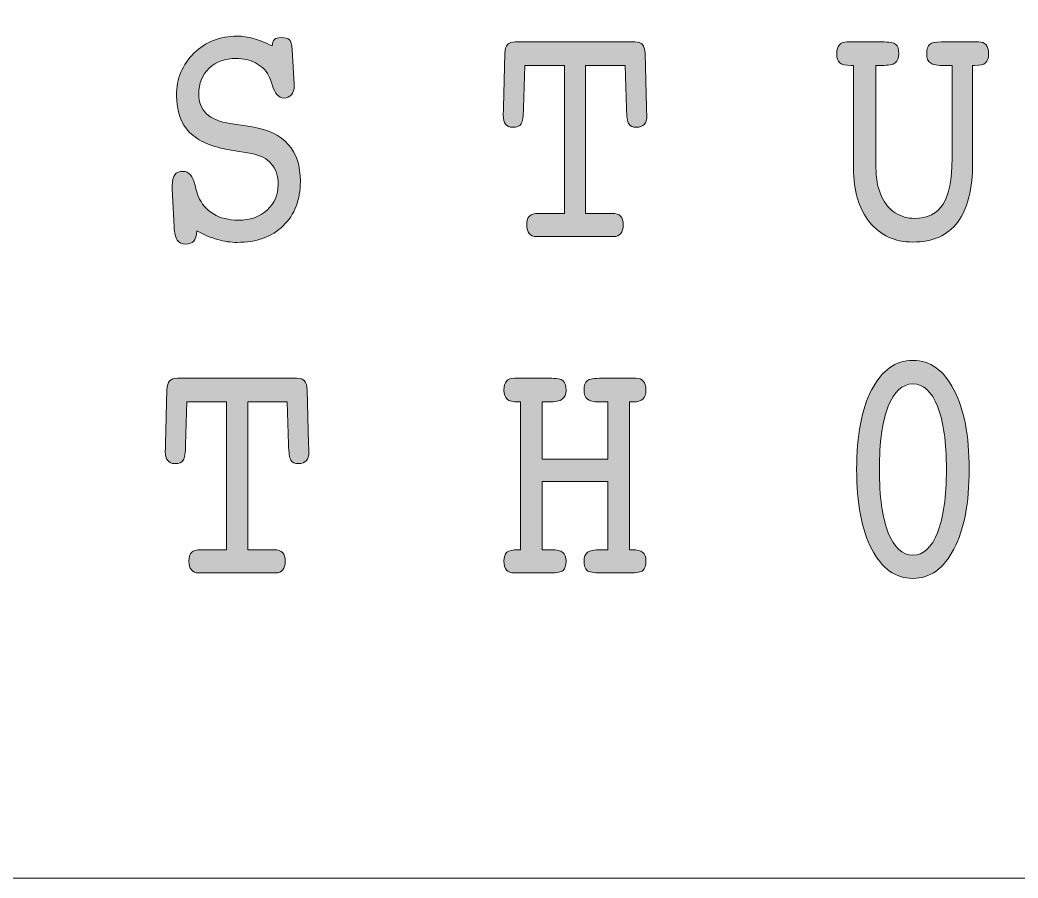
# Model space of a CAD drawing. Header units: inches. Extents: x 3 to 262, y 196 to 297.
# Drawn here: x 62.06 to 90.74, y 196.35 to 221 of the extents above; entities that cross this region are included whole.
import ezdxf

# ---------------------------------------------------------------- set-up
doc = ezdxf.new("R2010")
doc.units = ezdxf.units.IN
doc.header["$MEASUREMENT"] = 0
doc.layers.add('Engrave', color=7, linetype='Continuous')
doc.layers.add('LaserCut', color=7, linetype='Continuous')

msp = doc.modelspace()

# ---------------------------------------------------------------- hatches: boundary and pattern name
at = {"layer": 'Engrave', "true_color": 0xffffff}
h = msp.add_hatch(color=7, dxfattribs=at)
h.dxf.hatch_style = 2
edge = h.paths.add_edge_path()
edge.add_spline(control_points=[(67.141, 214.939), (67.128, 214.798), (67.098, 214.7), (67.051, 214.644), (67.004, 214.589), (66.928, 214.562), (66.825, 214.562), (66.715, 214.562), (66.632, 214.6), (66.578, 214.677), (66.525, 214.754), (66.494, 214.879), (66.485, 215.053), (66.485, 215.053), (66.434, 216.147), (66.434, 216.147), (66.434, 216.147), (66.434, 216.232), (66.434, 216.232), (66.434, 216.383), (66.459, 216.49), (66.507, 216.553), (66.556, 216.616), (66.637, 216.647), (66.75, 216.647), (66.908, 216.647), (67.022, 216.512), (67.09, 216.242), (67.122, 216.106), (67.152, 216.004), (67.181, 215.935), (67.274, 215.714), (67.419, 215.545), (67.617, 215.425), (67.817, 215.306), (68.054, 215.246), (68.331, 215.246), (68.671, 215.246), (68.947, 215.342), (69.159, 215.534), (69.371, 215.726), (69.477, 215.971), (69.477, 216.27), (69.477, 216.518), (69.412, 216.718), (69.281, 216.869), (69.151, 217.02), (68.96, 217.117), (68.71, 217.161), (68.71, 217.161), (68.125, 217.256), (68.125, 217.256), (67.58, 217.347), (67.183, 217.518), (66.933, 217.77), (66.682, 218.022), (66.557, 218.375), (66.557, 218.831), (66.557, 219.313), (66.724, 219.717), (67.057, 220.044), (67.39, 220.371), (67.806, 220.534), (68.303, 220.534), (68.448, 220.534), (68.601, 220.511), (68.762, 220.466), (68.922, 220.42), (69.104, 220.349), (69.307, 220.251), (69.312, 220.343), (69.333, 220.405), (69.37, 220.44), (69.407, 220.475), (69.47, 220.492), (69.56, 220.492), (69.676, 220.492), (69.756, 220.471), (69.801, 220.431), (69.846, 220.39), (69.873, 220.292), (69.884, 220.138), (69.884, 220.138), (69.939, 219.152), (69.939, 219.152), (69.939, 219.152), (69.939, 219.105), (69.939, 219.105), (69.939, 218.995), (69.913, 218.909), (69.86, 218.848), (69.807, 218.786), (69.733, 218.756), (69.639, 218.756), (69.499, 218.756), (69.391, 218.872), (69.315, 219.105), (69.278, 219.237), (69.241, 219.336), (69.204, 219.402), (69.117, 219.559), (68.992, 219.68), (68.829, 219.765), (68.665, 219.85), (68.48, 219.893), (68.272, 219.893), (67.953, 219.893), (67.695, 219.799), (67.495, 219.61), (67.296, 219.421), (67.197, 219.174), (67.197, 218.869), (67.197, 218.63), (67.272, 218.441), (67.42, 218.303), (67.569, 218.164), (67.797, 218.07), (68.102, 218.02), (68.102, 218.02), (68.734, 217.926), (68.734, 217.926), (69.193, 217.853), (69.538, 217.686), (69.769, 217.423), (70.001, 217.16), (70.117, 216.806), (70.117, 216.359), (70.117, 215.831), (69.953, 215.407), (69.623, 215.088), (69.294, 214.768), (68.854, 214.609), (68.303, 214.609), (68.114, 214.609), (67.925, 214.635), (67.739, 214.689), (67.551, 214.743), (67.352, 214.826), (67.141, 214.939), (67.141, 214.939), (67.141, 214.939), (67.141, 214.939)], knot_values=[0, 0, 0, 0, 1, 1, 1, 2, 2, 2, 3, 3, 3, 4, 4, 4, 5, 5, 5, 6, 6, 6, 7, 7, 7, 8, 8, 8, 9, 9, 9, 10, 10, 10, 11, 11, 11, 12, 12, 12, 13, 13, 13, 14, 14, 14, 15, 15, 15, 16, 16, 16, 17, 17, 17, 18, 18, 18, 19, 19, 19, 20, 20, 20, 21, 21, 21, 22, 22, 22, 23, 23, 23, 24, 24, 24, 25, 25, 25, 26, 26, 26, 27, 27, 27, 28, 28, 28, 29, 29, 29, 30, 30, 30, 31, 31, 31, 32, 32, 32, 33, 33, 33, 34, 34, 34, 35, 35, 35, 36, 36, 36, 37, 37, 37, 38, 38, 38, 39, 39, 39, 40, 40, 40, 41, 41, 41, 42, 42, 42, 43, 43, 43, 44, 44, 44, 45, 45, 45, 46, 46, 46, 47, 47, 47, 47], degree=3, periodic=1)
h = msp.add_hatch(color=7, dxfattribs=at)
h.dxf.hatch_style = 2
edge = h.paths.add_edge_path()
edge.add_spline(control_points=[(76.531, 218.463), (76.525, 218.228), (76.502, 218.077), (76.461, 218.013), (76.42, 217.948), (76.34, 217.916), (76.222, 217.916), (76.13, 217.916), (76.061, 217.945), (76.015, 218.003), (75.968, 218.061), (75.946, 218.147), (75.946, 218.26), (75.946, 218.26), (75.947, 218.285), (75.949, 218.333), (75.952, 218.382), (75.953, 218.432), (75.953, 218.482), (75.953, 218.482), (75.992, 220.039), (75.992, 220.039), (75.998, 220.156), (76.024, 220.24), (76.072, 220.291), (76.119, 220.343), (76.193, 220.369), (76.294, 220.369), (76.294, 220.369), (79.727, 220.369), (79.727, 220.369), (79.827, 220.369), (79.901, 220.343), (79.948, 220.291), (79.996, 220.24), (80.02, 220.156), (80.023, 220.039), (80.023, 220.039), (80.067, 218.482), (80.067, 218.482), (80.067, 218.425), (80.068, 218.372), (80.071, 218.322), (80.074, 218.271), (80.075, 218.248), (80.075, 218.251), (80.075, 218.138), (80.049, 218.054), (80, 217.999), (79.95, 217.943), (79.874, 217.916), (79.775, 217.916), (79.669, 217.916), (79.597, 217.948), (79.557, 218.013), (79.518, 218.077), (79.495, 218.228), (79.49, 218.463), (79.49, 218.463), (79.45, 219.69), (79.45, 219.69), (79.45, 219.69), (78.316, 219.69), (78.316, 219.69), (78.316, 219.69), (78.316, 215.439), (78.316, 215.439), (78.316, 215.439), (79.079, 215.439), (79.079, 215.439), (79.19, 215.439), (79.27, 215.413), (79.32, 215.362), (79.37, 215.31), (79.395, 215.227), (79.395, 215.114), (79.395, 215.004), (79.371, 214.92), (79.324, 214.861), (79.276, 214.803), (79.208, 214.774), (79.119, 214.774), (79.119, 214.774), (76.902, 214.774), (76.902, 214.774), (76.812, 214.774), (76.744, 214.803), (76.696, 214.861), (76.649, 214.92), (76.625, 215.004), (76.625, 215.114), (76.625, 215.23), (76.65, 215.313), (76.702, 215.364), (76.754, 215.414), (76.841, 215.439), (76.965, 215.439), (76.965, 215.439), (77.704, 215.439), (77.704, 215.439), (77.704, 215.439), (77.704, 219.69), (77.704, 219.69), (77.704, 219.69), (76.57, 219.69), (76.57, 219.69), (76.57, 219.69), (76.531, 218.463), (76.531, 218.463), (76.531, 218.463), (76.531, 218.463), (76.531, 218.463)], knot_values=[0, 0, 0, 0, 1, 1, 1, 2, 2, 2, 3, 3, 3, 4, 4, 4, 5, 5, 5, 6, 6, 6, 7, 7, 7, 8, 8, 8, 9, 9, 9, 10, 10, 10, 11, 11, 11, 12, 12, 12, 13, 13, 13, 14, 14, 14, 15, 15, 15, 16, 16, 16, 17, 17, 17, 18, 18, 18, 19, 19, 19, 20, 20, 20, 21, 21, 21, 22, 22, 22, 23, 23, 23, 24, 24, 24, 25, 25, 25, 26, 26, 26, 27, 27, 27, 28, 28, 28, 29, 29, 29, 30, 30, 30, 31, 31, 31, 32, 32, 32, 33, 33, 33, 34, 34, 34, 35, 35, 35, 36, 36, 36, 37, 37, 37, 37], degree=3, periodic=1)
h = msp.add_hatch(color=7, dxfattribs=at)
h.dxf.hatch_style = 2
edge = h.paths.add_edge_path()
edge.add_spline(control_points=[(86.014, 219.69), (86.014, 219.69), (85.951, 219.69), (85.951, 219.69), (85.792, 219.69), (85.684, 219.715), (85.624, 219.765), (85.565, 219.816), (85.535, 219.904), (85.535, 220.029), (85.535, 220.146), (85.56, 220.232), (85.611, 220.287), (85.661, 220.342), (85.736, 220.369), (85.836, 220.369), (85.836, 220.369), (86.824, 220.369), (86.824, 220.369), (87.037, 220.369), (87.173, 220.345), (87.231, 220.296), (87.289, 220.247), (87.318, 220.159), (87.318, 220.029), (87.318, 219.904), (87.283, 219.816), (87.215, 219.765), (87.146, 219.715), (87.016, 219.69), (86.824, 219.69), (86.824, 219.69), (86.654, 219.69), (86.654, 219.69), (86.654, 219.69), (86.654, 217.105), (86.654, 217.105), (86.654, 216.756), (86.667, 216.501), (86.695, 216.343), (86.723, 216.184), (86.768, 216.039), (86.831, 215.906), (86.924, 215.714), (87.053, 215.565), (87.217, 215.458), (87.381, 215.351), (87.564, 215.298), (87.764, 215.298), (88.141, 215.298), (88.416, 215.433), (88.588, 215.703), (88.761, 215.974), (88.847, 216.411), (88.847, 217.015), (88.847, 217.015), (88.847, 219.69), (88.847, 219.69), (88.847, 219.69), (88.637, 219.69), (88.637, 219.69), (88.432, 219.69), (88.294, 219.714), (88.225, 219.763), (88.155, 219.812), (88.12, 219.901), (88.12, 220.029), (88.12, 220.159), (88.147, 220.247), (88.203, 220.296), (88.258, 220.345), (88.373, 220.369), (88.546, 220.369), (88.546, 220.369), (89.61, 220.369), (89.61, 220.369), (89.704, 220.369), (89.776, 220.341), (89.825, 220.284), (89.873, 220.228), (89.898, 220.143), (89.898, 220.029), (89.898, 219.904), (89.869, 219.816), (89.811, 219.765), (89.753, 219.715), (89.647, 219.69), (89.495, 219.69), (89.495, 219.69), (89.439, 219.69), (89.439, 219.69), (89.439, 219.69), (89.439, 216.911), (89.439, 216.911), (89.439, 216.147), (89.297, 215.574), (89.011, 215.191), (88.725, 214.809), (88.295, 214.618), (87.721, 214.618), (87.202, 214.618), (86.787, 214.809), (86.478, 215.191), (86.168, 215.574), (86.014, 216.089), (86.014, 216.737), (86.014, 216.737), (86.014, 219.69), (86.014, 219.69), (86.014, 219.69), (86.014, 219.69), (86.014, 219.69)], knot_values=[0, 0, 0, 0, 1, 1, 1, 2, 2, 2, 3, 3, 3, 4, 4, 4, 5, 5, 5, 6, 6, 6, 7, 7, 7, 8, 8, 8, 9, 9, 9, 10, 10, 10, 11, 11, 11, 12, 12, 12, 13, 13, 13, 14, 14, 14, 15, 15, 15, 16, 16, 16, 17, 17, 17, 18, 18, 18, 19, 19, 19, 20, 20, 20, 21, 21, 21, 22, 22, 22, 23, 23, 23, 24, 24, 24, 25, 25, 25, 26, 26, 26, 27, 27, 27, 28, 28, 28, 29, 29, 29, 30, 30, 30, 31, 31, 31, 32, 32, 32, 33, 33, 33, 34, 34, 34, 35, 35, 35, 36, 36, 36, 37, 37, 37, 37], degree=3, periodic=1)
h = msp.add_hatch(color=7, dxfattribs=at)
h.dxf.hatch_style = 2
edge = h.paths.add_edge_path()
edge.add_spline(control_points=[(87.721, 210.542), (87.418, 210.542), (87.182, 210.328), (87.013, 209.901), (86.845, 209.473), (86.76, 208.869), (86.76, 208.089), (86.76, 207.306), (86.845, 206.7), (87.013, 206.27), (87.182, 205.841), (87.418, 205.627), (87.721, 205.627), (88.026, 205.627), (88.263, 205.841), (88.432, 206.27), (88.601, 206.7), (88.685, 207.306), (88.685, 208.089), (88.685, 208.869), (88.601, 209.473), (88.432, 209.901), (88.263, 210.328), (88.026, 210.542), (87.721, 210.542), (87.721, 210.542), (87.721, 210.542), (87.721, 210.542)], knot_values=[0, 0, 0, 0, 1, 1, 1, 2, 2, 2, 3, 3, 3, 4, 4, 4, 5, 5, 5, 6, 6, 6, 7, 7, 7, 8, 8, 8, 9, 9, 9, 9], degree=3, periodic=1)
edge = h.paths.add_edge_path()
edge.add_spline(control_points=[(87.721, 204.957), (87.226, 204.957), (86.832, 205.236), (86.541, 205.794), (86.25, 206.352), (86.105, 207.118), (86.105, 208.089), (86.105, 209.058), (86.25, 209.822), (86.541, 210.38), (86.832, 210.938), (87.226, 211.217), (87.721, 211.217), (88.216, 211.217), (88.61, 210.937), (88.902, 210.377), (89.194, 209.817), (89.341, 209.055), (89.341, 208.089), (89.341, 207.124), (89.194, 206.36), (88.902, 205.799), (88.61, 205.238), (88.216, 204.957), (87.721, 204.957), (87.721, 204.957), (87.721, 204.957), (87.721, 204.957)], knot_values=[0, 0, 0, 0, 1, 1, 1, 2, 2, 2, 3, 3, 3, 4, 4, 4, 5, 5, 5, 6, 6, 6, 7, 7, 7, 8, 8, 8, 9, 9, 9, 9], degree=3, periodic=1)
h = msp.add_hatch(color=7, dxfattribs=at)
h.dxf.hatch_style = 2
edge = h.paths.add_edge_path()
edge.add_spline(control_points=[(66.817, 208.802), (66.813, 208.566), (66.789, 208.415), (66.749, 208.351), (66.707, 208.286), (66.628, 208.254), (66.51, 208.254), (66.417, 208.254), (66.348, 208.283), (66.302, 208.342), (66.256, 208.4), (66.233, 208.486), (66.233, 208.599), (66.233, 208.599), (66.234, 208.623), (66.237, 208.672), (66.239, 208.721), (66.241, 208.77), (66.241, 208.82), (66.241, 208.82), (66.28, 210.377), (66.28, 210.377), (66.286, 210.494), (66.312, 210.578), (66.359, 210.63), (66.407, 210.682), (66.481, 210.707), (66.58, 210.707), (66.58, 210.707), (70.014, 210.707), (70.014, 210.707), (70.114, 210.707), (70.188, 210.682), (70.236, 210.63), (70.283, 210.578), (70.308, 210.494), (70.311, 210.377), (70.311, 210.377), (70.354, 208.82), (70.354, 208.82), (70.354, 208.764), (70.356, 208.71), (70.358, 208.66), (70.36, 208.61), (70.362, 208.586), (70.362, 208.589), (70.362, 208.476), (70.337, 208.392), (70.287, 208.337), (70.237, 208.282), (70.162, 208.254), (70.062, 208.254), (69.956, 208.254), (69.884, 208.286), (69.844, 208.351), (69.805, 208.415), (69.782, 208.566), (69.777, 208.802), (69.777, 208.802), (69.738, 210.028), (69.738, 210.028), (69.738, 210.028), (68.603, 210.028), (68.603, 210.028), (68.603, 210.028), (68.603, 205.778), (68.603, 205.778), (68.603, 205.778), (69.366, 205.778), (69.366, 205.778), (69.477, 205.778), (69.557, 205.752), (69.607, 205.7), (69.658, 205.648), (69.682, 205.565), (69.682, 205.452), (69.682, 205.342), (69.658, 205.258), (69.611, 205.2), (69.564, 205.141), (69.495, 205.113), (69.405, 205.113), (69.405, 205.113), (67.189, 205.113), (67.189, 205.113), (67.099, 205.113), (67.031, 205.141), (66.984, 205.2), (66.936, 205.258), (66.913, 205.342), (66.913, 205.452), (66.913, 205.569), (66.938, 205.652), (66.99, 205.702), (67.041, 205.753), (67.128, 205.778), (67.252, 205.778), (67.252, 205.778), (67.992, 205.778), (67.992, 205.778), (67.992, 205.778), (67.992, 210.028), (67.992, 210.028), (67.992, 210.028), (66.857, 210.028), (66.857, 210.028), (66.857, 210.028), (66.817, 208.802), (66.817, 208.802), (66.817, 208.802), (66.817, 208.802), (66.817, 208.802)], knot_values=[0, 0, 0, 0, 1, 1, 1, 2, 2, 2, 3, 3, 3, 4, 4, 4, 5, 5, 5, 6, 6, 6, 7, 7, 7, 8, 8, 8, 9, 9, 9, 10, 10, 10, 11, 11, 11, 12, 12, 12, 13, 13, 13, 14, 14, 14, 15, 15, 15, 16, 16, 16, 17, 17, 17, 18, 18, 18, 19, 19, 19, 20, 20, 20, 21, 21, 21, 22, 22, 22, 23, 23, 23, 24, 24, 24, 25, 25, 25, 26, 26, 26, 27, 27, 27, 28, 28, 28, 29, 29, 29, 30, 30, 30, 31, 31, 31, 32, 32, 32, 33, 33, 33, 34, 34, 34, 35, 35, 35, 36, 36, 36, 37, 37, 37, 37], degree=3, periodic=1)
h = msp.add_hatch(color=7, dxfattribs=at)
h.dxf.hatch_style = 2
edge = h.paths.add_edge_path()
edge.add_spline(control_points=[(77.064, 205.778), (77.064, 205.778), (77.328, 205.778), (77.328, 205.778), (77.484, 205.778), (77.593, 205.753), (77.656, 205.702), (77.72, 205.652), (77.752, 205.569), (77.752, 205.452), (77.752, 205.323), (77.723, 205.234), (77.668, 205.186), (77.613, 205.137), (77.492, 205.113), (77.304, 205.113), (77.304, 205.113), (76.261, 205.113), (76.261, 205.113), (76.164, 205.113), (76.091, 205.141), (76.042, 205.197), (75.993, 205.254), (75.969, 205.339), (75.969, 205.452), (75.969, 205.575), (75.997, 205.66), (76.054, 205.707), (76.11, 205.754), (76.218, 205.778), (76.376, 205.778), (76.376, 205.778), (76.447, 205.778), (76.447, 205.778), (76.447, 205.778), (76.447, 210.028), (76.447, 210.028), (76.447, 210.028), (76.384, 210.028), (76.384, 210.028), (76.226, 210.028), (76.117, 210.053), (76.058, 210.104), (75.999, 210.154), (75.969, 210.242), (75.969, 210.368), (75.969, 210.484), (75.993, 210.57), (76.042, 210.625), (76.091, 210.68), (76.167, 210.707), (76.269, 210.707), (76.269, 210.707), (77.265, 210.707), (77.265, 210.707), (77.476, 210.707), (77.61, 210.683), (77.666, 210.634), (77.723, 210.586), (77.752, 210.497), (77.752, 210.368), (77.752, 210.242), (77.716, 210.154), (77.645, 210.104), (77.574, 210.053), (77.439, 210.028), (77.242, 210.028), (77.242, 210.028), (77.064, 210.028), (77.064, 210.028), (77.064, 210.028), (77.064, 208.386), (77.064, 208.386), (77.064, 208.386), (78.957, 208.386), (78.957, 208.386), (78.957, 208.386), (78.957, 210.028), (78.957, 210.028), (78.957, 210.028), (78.687, 210.028), (78.687, 210.028), (78.538, 210.028), (78.43, 210.055), (78.365, 210.108), (78.301, 210.162), (78.269, 210.248), (78.269, 210.368), (78.269, 210.497), (78.299, 210.586), (78.358, 210.634), (78.417, 210.683), (78.563, 210.707), (78.795, 210.707), (78.795, 210.707), (79.759, 210.707), (79.759, 210.707), (79.854, 210.707), (79.925, 210.679), (79.974, 210.623), (80.023, 210.566), (80.047, 210.481), (80.047, 210.368), (80.047, 210.245), (80.019, 210.158), (79.964, 210.106), (79.909, 210.054), (79.81, 210.028), (79.668, 210.028), (79.668, 210.028), (79.573, 210.028), (79.573, 210.028), (79.573, 210.028), (79.573, 205.778), (79.573, 205.778), (79.573, 205.778), (79.636, 205.778), (79.636, 205.778), (79.794, 205.778), (79.902, 205.753), (79.96, 205.705), (80.018, 205.655), (80.047, 205.572), (80.047, 205.452), (80.047, 205.323), (80.019, 205.234), (79.964, 205.186), (79.909, 205.137), (79.781, 205.113), (79.581, 205.113), (79.581, 205.113), (78.763, 205.113), (78.763, 205.113), (78.549, 205.113), (78.414, 205.137), (78.356, 205.186), (78.298, 205.234), (78.269, 205.323), (78.269, 205.452), (78.269, 205.575), (78.303, 205.66), (78.372, 205.707), (78.44, 205.754), (78.571, 205.778), (78.763, 205.778), (78.763, 205.778), (78.957, 205.778), (78.957, 205.778), (78.957, 205.778), (78.957, 207.74), (78.957, 207.74), (78.957, 207.74), (77.064, 207.74), (77.064, 207.74), (77.064, 207.74), (77.064, 205.778), (77.064, 205.778), (77.064, 205.778), (77.064, 205.778), (77.064, 205.778)], knot_values=[0, 0, 0, 0, 1, 1, 1, 2, 2, 2, 3, 3, 3, 4, 4, 4, 5, 5, 5, 6, 6, 6, 7, 7, 7, 8, 8, 8, 9, 9, 9, 10, 10, 10, 11, 11, 11, 12, 12, 12, 13, 13, 13, 14, 14, 14, 15, 15, 15, 16, 16, 16, 17, 17, 17, 18, 18, 18, 19, 19, 19, 20, 20, 20, 21, 21, 21, 22, 22, 22, 23, 23, 23, 24, 24, 24, 25, 25, 25, 26, 26, 26, 27, 27, 27, 28, 28, 28, 29, 29, 29, 30, 30, 30, 31, 31, 31, 32, 32, 32, 33, 33, 33, 34, 34, 34, 35, 35, 35, 36, 36, 36, 37, 37, 37, 38, 38, 38, 39, 39, 39, 40, 40, 40, 41, 41, 41, 42, 42, 42, 43, 43, 43, 44, 44, 44, 45, 45, 45, 46, 46, 46, 47, 47, 47, 48, 48, 48, 49, 49, 49, 50, 50, 50, 51, 51, 51, 52, 52, 52, 53, 53, 53, 53], degree=3, periodic=1)

# ---------------------------------------------------------------- linework, layer by layer
at = {"layer": 'Engrave', "lineweight": 0}
for points, knots in [([(67.141, 214.939), (67.128, 214.798), (67.098, 214.7), (67.051, 214.644), (67.004, 214.589), (66.928, 214.562), (66.825, 214.562), (66.715, 214.562), (66.632, 214.6), (66.578, 214.677), (66.525, 214.754), (66.494, 214.879), (66.485, 215.053), (66.485, 215.053), (66.434, 216.147), (66.434, 216.147), (66.434, 216.147), (66.434, 216.232), (66.434, 216.232), (66.434, 216.383), (66.459, 216.49), (66.507, 216.553), (66.556, 216.616), (66.637, 216.647), (66.75, 216.647), (66.908, 216.647), (67.022, 216.512), (67.09, 216.242), (67.122, 216.106), (67.152, 216.004), (67.181, 215.935), (67.274, 215.714), (67.419, 215.545), (67.617, 215.425), (67.817, 215.306), (68.054, 215.246), (68.331, 215.246), (68.671, 215.246), (68.947, 215.342), (69.159, 215.534), (69.371, 215.726), (69.477, 215.971), (69.477, 216.27), (69.477, 216.518), (69.412, 216.718), (69.281, 216.869), (69.151, 217.02), (68.96, 217.117), (68.71, 217.161), (68.71, 217.161), (68.125, 217.256), (68.125, 217.256), (67.58, 217.347), (67.183, 217.518), (66.933, 217.77), (66.682, 218.022), (66.557, 218.375), (66.557, 218.831), (66.557, 219.313), (66.724, 219.717), (67.057, 220.044), (67.39, 220.371), (67.806, 220.534), (68.303, 220.534), (68.448, 220.534), (68.601, 220.511), (68.762, 220.466), (68.922, 220.42), (69.104, 220.349), (69.307, 220.251), (69.312, 220.343), (69.333, 220.405), (69.37, 220.44), (69.407, 220.475), (69.47, 220.492), (69.56, 220.492), (69.676, 220.492), (69.756, 220.471), (69.801, 220.431), (69.846, 220.39), (69.873, 220.292), (69.884, 220.138), (69.884, 220.138), (69.939, 219.152), (69.939, 219.152), (69.939, 219.152), (69.939, 219.105), (69.939, 219.105), (69.939, 218.995), (69.913, 218.909), (69.86, 218.848), (69.807, 218.786), (69.733, 218.756), (69.639, 218.756), (69.499, 218.756), (69.391, 218.872), (69.315, 219.105), (69.278, 219.237), (69.241, 219.336), (69.204, 219.402), (69.117, 219.559), (68.992, 219.68), (68.829, 219.765), (68.665, 219.85), (68.48, 219.893), (68.272, 219.893), (67.953, 219.893), (67.695, 219.799), (67.495, 219.61), (67.296, 219.421), (67.197, 219.174), (67.197, 218.869), (67.197, 218.63), (67.272, 218.441), (67.42, 218.303), (67.569, 218.164), (67.797, 218.07), (68.102, 218.02), (68.102, 218.02), (68.734, 217.926), (68.734, 217.926), (69.193, 217.853), (69.538, 217.686), (69.769, 217.423), (70.001, 217.16), (70.117, 216.806), (70.117, 216.359), (70.117, 215.831), (69.953, 215.407), (69.623, 215.088), (69.294, 214.768), (68.854, 214.609), (68.303, 214.609), (68.114, 214.609), (67.925, 214.635), (67.739, 214.689), (67.551, 214.743), (67.352, 214.826), (67.141, 214.939), (67.141, 214.939), (67.141, 214.939), (67.141, 214.939)], [0, 0, 0, 0, 1, 1, 1, 2, 2, 2, 3, 3, 3, 4, 4, 4, 5, 5, 5, 6, 6, 6, 7, 7, 7, 8, 8, 8, 9, 9, 9, 10, 10, 10, 11, 11, 11, 12, 12, 12, 13, 13, 13, 14, 14, 14, 15, 15, 15, 16, 16, 16, 17, 17, 17, 18, 18, 18, 19, 19, 19, 20, 20, 20, 21, 21, 21, 22, 22, 22, 23, 23, 23, 24, 24, 24, 25, 25, 25, 26, 26, 26, 27, 27, 27, 28, 28, 28, 29, 29, 29, 30, 30, 30, 31, 31, 31, 32, 32, 32, 33, 33, 33, 34, 34, 34, 35, 35, 35, 36, 36, 36, 37, 37, 37, 38, 38, 38, 39, 39, 39, 40, 40, 40, 41, 41, 41, 42, 42, 42, 43, 43, 43, 44, 44, 44, 45, 45, 45, 46, 46, 46, 47, 47, 47, 47]), ([(76.531, 218.463), (76.525, 218.228), (76.502, 218.077), (76.461, 218.013), (76.42, 217.948), (76.34, 217.916), (76.222, 217.916), (76.13, 217.916), (76.061, 217.945), (76.015, 218.003), (75.968, 218.061), (75.946, 218.147), (75.946, 218.26), (75.946, 218.26), (75.947, 218.285), (75.949, 218.333), (75.952, 218.382), (75.953, 218.432), (75.953, 218.482), (75.953, 218.482), (75.992, 220.039), (75.992, 220.039), (75.998, 220.156), (76.024, 220.24), (76.072, 220.291), (76.119, 220.343), (76.193, 220.369), (76.294, 220.369), (76.294, 220.369), (79.727, 220.369), (79.727, 220.369), (79.827, 220.369), (79.901, 220.343), (79.948, 220.291), (79.996, 220.24), (80.02, 220.156), (80.023, 220.039), (80.023, 220.039), (80.067, 218.482), (80.067, 218.482), (80.067, 218.425), (80.068, 218.372), (80.071, 218.322), (80.074, 218.271), (80.075, 218.248), (80.075, 218.251), (80.075, 218.138), (80.049, 218.054), (80, 217.999), (79.95, 217.943), (79.874, 217.916), (79.775, 217.916), (79.669, 217.916), (79.597, 217.948), (79.557, 218.013), (79.518, 218.077), (79.495, 218.228), (79.49, 218.463), (79.49, 218.463), (79.45, 219.69), (79.45, 219.69), (79.45, 219.69), (78.316, 219.69), (78.316, 219.69), (78.316, 219.69), (78.316, 215.439), (78.316, 215.439), (78.316, 215.439), (79.079, 215.439), (79.079, 215.439), (79.19, 215.439), (79.27, 215.413), (79.32, 215.362), (79.37, 215.31), (79.395, 215.227), (79.395, 215.114), (79.395, 215.004), (79.371, 214.92), (79.324, 214.861), (79.276, 214.803), (79.208, 214.774), (79.119, 214.774), (79.119, 214.774), (76.902, 214.774), (76.902, 214.774), (76.812, 214.774), (76.744, 214.803), (76.696, 214.861), (76.649, 214.92), (76.625, 215.004), (76.625, 215.114), (76.625, 215.23), (76.65, 215.313), (76.702, 215.364), (76.754, 215.414), (76.841, 215.439), (76.965, 215.439), (76.965, 215.439), (77.704, 215.439), (77.704, 215.439), (77.704, 215.439), (77.704, 219.69), (77.704, 219.69), (77.704, 219.69), (76.57, 219.69), (76.57, 219.69), (76.57, 219.69), (76.531, 218.463), (76.531, 218.463), (76.531, 218.463), (76.531, 218.463), (76.531, 218.463)], [0, 0, 0, 0, 1, 1, 1, 2, 2, 2, 3, 3, 3, 4, 4, 4, 5, 5, 5, 6, 6, 6, 7, 7, 7, 8, 8, 8, 9, 9, 9, 10, 10, 10, 11, 11, 11, 12, 12, 12, 13, 13, 13, 14, 14, 14, 15, 15, 15, 16, 16, 16, 17, 17, 17, 18, 18, 18, 19, 19, 19, 20, 20, 20, 21, 21, 21, 22, 22, 22, 23, 23, 23, 24, 24, 24, 25, 25, 25, 26, 26, 26, 27, 27, 27, 28, 28, 28, 29, 29, 29, 30, 30, 30, 31, 31, 31, 32, 32, 32, 33, 33, 33, 34, 34, 34, 35, 35, 35, 36, 36, 36, 37, 37, 37, 37]), ([(86.014, 219.69), (86.014, 219.69), (85.951, 219.69), (85.951, 219.69), (85.792, 219.69), (85.684, 219.715), (85.624, 219.765), (85.565, 219.816), (85.535, 219.904), (85.535, 220.029), (85.535, 220.146), (85.56, 220.232), (85.611, 220.287), (85.661, 220.342), (85.736, 220.369), (85.836, 220.369), (85.836, 220.369), (86.824, 220.369), (86.824, 220.369), (87.037, 220.369), (87.173, 220.345), (87.231, 220.296), (87.289, 220.247), (87.318, 220.159), (87.318, 220.029), (87.318, 219.904), (87.283, 219.816), (87.215, 219.765), (87.146, 219.715), (87.016, 219.69), (86.824, 219.69), (86.824, 219.69), (86.654, 219.69), (86.654, 219.69), (86.654, 219.69), (86.654, 217.105), (86.654, 217.105), (86.654, 216.756), (86.667, 216.501), (86.695, 216.343), (86.723, 216.184), (86.768, 216.039), (86.831, 215.906), (86.924, 215.714), (87.053, 215.565), (87.217, 215.458), (87.381, 215.351), (87.564, 215.298), (87.764, 215.298), (88.141, 215.298), (88.416, 215.433), (88.588, 215.703), (88.761, 215.974), (88.847, 216.411), (88.847, 217.015), (88.847, 217.015), (88.847, 219.69), (88.847, 219.69), (88.847, 219.69), (88.637, 219.69), (88.637, 219.69), (88.432, 219.69), (88.294, 219.714), (88.225, 219.763), (88.155, 219.812), (88.12, 219.901), (88.12, 220.029), (88.12, 220.159), (88.147, 220.247), (88.203, 220.296), (88.258, 220.345), (88.373, 220.369), (88.546, 220.369), (88.546, 220.369), (89.61, 220.369), (89.61, 220.369), (89.704, 220.369), (89.776, 220.341), (89.825, 220.284), (89.873, 220.228), (89.898, 220.143), (89.898, 220.029), (89.898, 219.904), (89.869, 219.816), (89.811, 219.765), (89.753, 219.715), (89.647, 219.69), (89.495, 219.69), (89.495, 219.69), (89.439, 219.69), (89.439, 219.69), (89.439, 219.69), (89.439, 216.911), (89.439, 216.911), (89.439, 216.147), (89.297, 215.574), (89.011, 215.191), (88.725, 214.809), (88.295, 214.618), (87.721, 214.618), (87.202, 214.618), (86.787, 214.809), (86.478, 215.191), (86.168, 215.574), (86.014, 216.089), (86.014, 216.737), (86.014, 216.737), (86.014, 219.69), (86.014, 219.69), (86.014, 219.69), (86.014, 219.69), (86.014, 219.69)], [0, 0, 0, 0, 1, 1, 1, 2, 2, 2, 3, 3, 3, 4, 4, 4, 5, 5, 5, 6, 6, 6, 7, 7, 7, 8, 8, 8, 9, 9, 9, 10, 10, 10, 11, 11, 11, 12, 12, 12, 13, 13, 13, 14, 14, 14, 15, 15, 15, 16, 16, 16, 17, 17, 17, 18, 18, 18, 19, 19, 19, 20, 20, 20, 21, 21, 21, 22, 22, 22, 23, 23, 23, 24, 24, 24, 25, 25, 25, 26, 26, 26, 27, 27, 27, 28, 28, 28, 29, 29, 29, 30, 30, 30, 31, 31, 31, 32, 32, 32, 33, 33, 33, 34, 34, 34, 35, 35, 35, 36, 36, 36, 37, 37, 37, 37]), ([(87.721, 204.957), (87.226, 204.957), (86.832, 205.236), (86.541, 205.794), (86.25, 206.352), (86.105, 207.118), (86.105, 208.089), (86.105, 209.058), (86.25, 209.822), (86.541, 210.38), (86.832, 210.938), (87.226, 211.217), (87.721, 211.217), (88.216, 211.217), (88.61, 210.937), (88.902, 210.377), (89.194, 209.817), (89.341, 209.055), (89.341, 208.089), (89.341, 207.124), (89.194, 206.36), (88.902, 205.799), (88.61, 205.238), (88.216, 204.957), (87.721, 204.957), (87.721, 204.957), (87.721, 204.957), (87.721, 204.957)], [0, 0, 0, 0, 1, 1, 1, 2, 2, 2, 3, 3, 3, 4, 4, 4, 5, 5, 5, 6, 6, 6, 7, 7, 7, 8, 8, 8, 9, 9, 9, 9]), ([(66.817, 208.802), (66.813, 208.566), (66.789, 208.415), (66.749, 208.351), (66.707, 208.286), (66.628, 208.254), (66.51, 208.254), (66.417, 208.254), (66.348, 208.283), (66.302, 208.342), (66.256, 208.4), (66.233, 208.486), (66.233, 208.599), (66.233, 208.599), (66.234, 208.623), (66.237, 208.672), (66.239, 208.721), (66.241, 208.77), (66.241, 208.82), (66.241, 208.82), (66.28, 210.377), (66.28, 210.377), (66.286, 210.494), (66.312, 210.578), (66.359, 210.63), (66.407, 210.682), (66.481, 210.707), (66.58, 210.707), (66.58, 210.707), (70.014, 210.707), (70.014, 210.707), (70.114, 210.707), (70.188, 210.682), (70.236, 210.63), (70.283, 210.578), (70.308, 210.494), (70.311, 210.377), (70.311, 210.377), (70.354, 208.82), (70.354, 208.82), (70.354, 208.764), (70.356, 208.71), (70.358, 208.66), (70.36, 208.61), (70.362, 208.586), (70.362, 208.589), (70.362, 208.476), (70.337, 208.392), (70.287, 208.337), (70.237, 208.282), (70.162, 208.254), (70.062, 208.254), (69.956, 208.254), (69.884, 208.286), (69.844, 208.351), (69.805, 208.415), (69.782, 208.566), (69.777, 208.802), (69.777, 208.802), (69.738, 210.028), (69.738, 210.028), (69.738, 210.028), (68.603, 210.028), (68.603, 210.028), (68.603, 210.028), (68.603, 205.778), (68.603, 205.778), (68.603, 205.778), (69.366, 205.778), (69.366, 205.778), (69.477, 205.778), (69.557, 205.752), (69.607, 205.7), (69.658, 205.648), (69.682, 205.565), (69.682, 205.452), (69.682, 205.342), (69.658, 205.258), (69.611, 205.2), (69.564, 205.141), (69.495, 205.113), (69.405, 205.113), (69.405, 205.113), (67.189, 205.113), (67.189, 205.113), (67.099, 205.113), (67.031, 205.141), (66.984, 205.2), (66.936, 205.258), (66.913, 205.342), (66.913, 205.452), (66.913, 205.569), (66.938, 205.652), (66.99, 205.702), (67.041, 205.753), (67.128, 205.778), (67.252, 205.778), (67.252, 205.778), (67.992, 205.778), (67.992, 205.778), (67.992, 205.778), (67.992, 210.028), (67.992, 210.028), (67.992, 210.028), (66.857, 210.028), (66.857, 210.028), (66.857, 210.028), (66.817, 208.802), (66.817, 208.802), (66.817, 208.802), (66.817, 208.802), (66.817, 208.802)], [0, 0, 0, 0, 1, 1, 1, 2, 2, 2, 3, 3, 3, 4, 4, 4, 5, 5, 5, 6, 6, 6, 7, 7, 7, 8, 8, 8, 9, 9, 9, 10, 10, 10, 11, 11, 11, 12, 12, 12, 13, 13, 13, 14, 14, 14, 15, 15, 15, 16, 16, 16, 17, 17, 17, 18, 18, 18, 19, 19, 19, 20, 20, 20, 21, 21, 21, 22, 22, 22, 23, 23, 23, 24, 24, 24, 25, 25, 25, 26, 26, 26, 27, 27, 27, 28, 28, 28, 29, 29, 29, 30, 30, 30, 31, 31, 31, 32, 32, 32, 33, 33, 33, 34, 34, 34, 35, 35, 35, 36, 36, 36, 37, 37, 37, 37]), ([(77.064, 205.778), (77.064, 205.778), (77.328, 205.778), (77.328, 205.778), (77.484, 205.778), (77.593, 205.753), (77.656, 205.702), (77.72, 205.652), (77.752, 205.569), (77.752, 205.452), (77.752, 205.323), (77.723, 205.234), (77.668, 205.186), (77.613, 205.137), (77.492, 205.113), (77.304, 205.113), (77.304, 205.113), (76.261, 205.113), (76.261, 205.113), (76.164, 205.113), (76.091, 205.141), (76.042, 205.197), (75.993, 205.254), (75.969, 205.339), (75.969, 205.452), (75.969, 205.575), (75.997, 205.66), (76.054, 205.707), (76.11, 205.754), (76.218, 205.778), (76.376, 205.778), (76.376, 205.778), (76.447, 205.778), (76.447, 205.778), (76.447, 205.778), (76.447, 210.028), (76.447, 210.028), (76.447, 210.028), (76.384, 210.028), (76.384, 210.028), (76.226, 210.028), (76.117, 210.053), (76.058, 210.104), (75.999, 210.154), (75.969, 210.242), (75.969, 210.368), (75.969, 210.484), (75.993, 210.57), (76.042, 210.625), (76.091, 210.68), (76.167, 210.707), (76.269, 210.707), (76.269, 210.707), (77.265, 210.707), (77.265, 210.707), (77.476, 210.707), (77.61, 210.683), (77.666, 210.634), (77.723, 210.586), (77.752, 210.497), (77.752, 210.368), (77.752, 210.242), (77.716, 210.154), (77.645, 210.104), (77.574, 210.053), (77.439, 210.028), (77.242, 210.028), (77.242, 210.028), (77.064, 210.028), (77.064, 210.028), (77.064, 210.028), (77.064, 208.386), (77.064, 208.386), (77.064, 208.386), (78.957, 208.386), (78.957, 208.386), (78.957, 208.386), (78.957, 210.028), (78.957, 210.028), (78.957, 210.028), (78.687, 210.028), (78.687, 210.028), (78.538, 210.028), (78.43, 210.055), (78.365, 210.108), (78.301, 210.162), (78.269, 210.248), (78.269, 210.368), (78.269, 210.497), (78.299, 210.586), (78.358, 210.634), (78.417, 210.683), (78.563, 210.707), (78.795, 210.707), (78.795, 210.707), (79.759, 210.707), (79.759, 210.707), (79.854, 210.707), (79.925, 210.679), (79.974, 210.623), (80.023, 210.566), (80.047, 210.481), (80.047, 210.368), (80.047, 210.245), (80.019, 210.158), (79.964, 210.106), (79.909, 210.054), (79.81, 210.028), (79.668, 210.028), (79.668, 210.028), (79.573, 210.028), (79.573, 210.028), (79.573, 210.028), (79.573, 205.778), (79.573, 205.778), (79.573, 205.778), (79.636, 205.778), (79.636, 205.778), (79.794, 205.778), (79.902, 205.753), (79.96, 205.705), (80.018, 205.655), (80.047, 205.572), (80.047, 205.452), (80.047, 205.323), (80.019, 205.234), (79.964, 205.186), (79.909, 205.137), (79.781, 205.113), (79.581, 205.113), (79.581, 205.113), (78.763, 205.113), (78.763, 205.113), (78.549, 205.113), (78.414, 205.137), (78.356, 205.186), (78.298, 205.234), (78.269, 205.323), (78.269, 205.452), (78.269, 205.575), (78.303, 205.66), (78.372, 205.707), (78.44, 205.754), (78.571, 205.778), (78.763, 205.778), (78.763, 205.778), (78.957, 205.778), (78.957, 205.778), (78.957, 205.778), (78.957, 207.74), (78.957, 207.74), (78.957, 207.74), (77.064, 207.74), (77.064, 207.74), (77.064, 207.74), (77.064, 205.778), (77.064, 205.778), (77.064, 205.778), (77.064, 205.778), (77.064, 205.778)], [0, 0, 0, 0, 1, 1, 1, 2, 2, 2, 3, 3, 3, 4, 4, 4, 5, 5, 5, 6, 6, 6, 7, 7, 7, 8, 8, 8, 9, 9, 9, 10, 10, 10, 11, 11, 11, 12, 12, 12, 13, 13, 13, 14, 14, 14, 15, 15, 15, 16, 16, 16, 17, 17, 17, 18, 18, 18, 19, 19, 19, 20, 20, 20, 21, 21, 21, 22, 22, 22, 23, 23, 23, 24, 24, 24, 25, 25, 25, 26, 26, 26, 27, 27, 27, 28, 28, 28, 29, 29, 29, 30, 30, 30, 31, 31, 31, 32, 32, 32, 33, 33, 33, 34, 34, 34, 35, 35, 35, 36, 36, 36, 37, 37, 37, 38, 38, 38, 39, 39, 39, 40, 40, 40, 41, 41, 41, 42, 42, 42, 43, 43, 43, 44, 44, 44, 45, 45, 45, 46, 46, 46, 47, 47, 47, 48, 48, 48, 49, 49, 49, 50, 50, 50, 51, 51, 51, 52, 52, 52, 53, 53, 53, 53]), ([(87.721, 210.542), (87.418, 210.542), (87.182, 210.328), (87.013, 209.901), (86.845, 209.473), (86.76, 208.869), (86.76, 208.089), (86.76, 207.306), (86.845, 206.7), (87.013, 206.27), (87.182, 205.841), (87.418, 205.627), (87.721, 205.627), (88.026, 205.627), (88.263, 205.841), (88.432, 206.27), (88.601, 206.7), (88.685, 207.306), (88.685, 208.089), (88.685, 208.869), (88.601, 209.473), (88.432, 209.901), (88.263, 210.328), (88.026, 210.542), (87.721, 210.542), (87.721, 210.542), (87.721, 210.542), (87.721, 210.542)], [0, 0, 0, 0, 1, 1, 1, 2, 2, 2, 3, 3, 3, 4, 4, 4, 5, 5, 5, 6, 6, 6, 7, 7, 7, 8, 8, 8, 9, 9, 9, 9])]:
    msp.add_open_spline(points, degree=3, knots=knots, dxfattribs=at)
at = {"layer": 'LaserCut', "color": 7, "lineweight": 9, "true_color": 0xffffff}
msp.add_lwpolyline([(11.103, 291.277), (112.493, 291.277), (113.361, 291.189), (114.203, 290.928), (114.992, 290.503), (115.707, 289.926), (116.323, 289.215), (116.823, 288.391), (117.191, 287.479), (117.416, 286.507), (117.493, 285.504), (117.493, 202.123), (117.431, 201.219), (117.248, 200.338), (116.948, 199.501), (116.538, 198.729), (116.029, 198.041), (115.432, 197.453), (114.763, 196.979), (114.037, 196.633), (113.275, 196.422), (112.493, 196.35), (11.103, 196.35)], dxfattribs=at)

doc.saveas('drawing.dxf')
